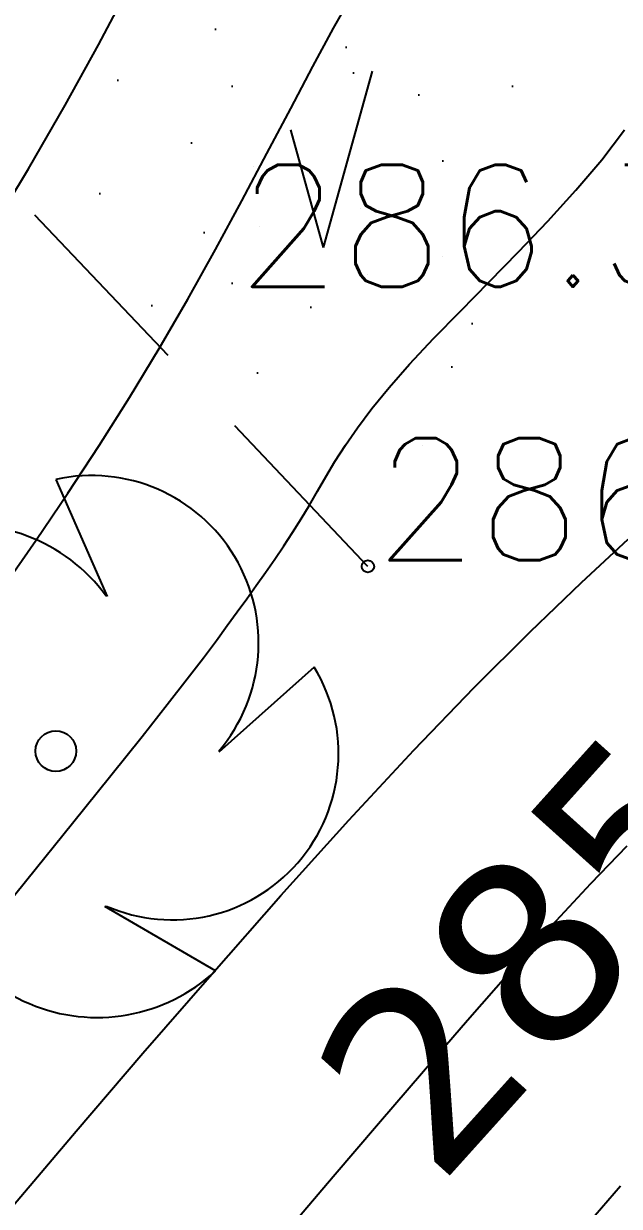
# Model space of a CAD drawing. Extents: x 524954 to 526204, y 9523489 to 9524010.
# Drawn here: x 526022.54 to 526027.43, y 9523762.14 to 9523771.84 of the extents above; entities that cross this region are included whole.
import ezdxf
from ezdxf.enums import TextEntityAlignment as Align

# ---------------------------------------------------------------- set-up
doc = ezdxf.new("R2010")
doc.units = 0
doc.header["$PDMODE"] = 33
doc.header["$PDSIZE"] = 0.1
doc.linetypes.add('CACHE2', pattern=[4.7625, 3.175, -1.5875])
for name, color, linetype in [('CN_01_00', 3, 'Continuous'), ('CN_02_00', 4, 'Continuous'), ('CN_05_00', 6, 'Continuous'), ('Cotation Courbes de niveau', 7, 'Continuous'), ('TopoAlt', 3, 'Continuous'), ('TOPOJIS', 7, 'Continuous'), ('Végétation_Plantation', 70, 'Continuous')]:
    doc.layers.add(name, color=color, linetype=linetype)
doc.styles.add('Simplex 1.0', font='Simplex.shx', dxfattribs={"width": 0.99, "height": 1})
doc.styles.add('Verdana 1.0', font='verdana.ttf', dxfattribs={"width": 0.99, "height": 1})

# ---------------------------------------------------------------- blocks, each defined once
blk = doc.blocks.new('TCPOINT M')
at = {"color": 0}
blk.add_point((0, 0), dxfattribs=at)
at = {"layer": 'TopoAlt', "style": 'Simplex 1.0', "width": 0.99}
blk.add_attdef('ALT', (0.15, 0.15), '', height=1, dxfattribs=at)
blk = doc.blocks.new('v008')
at = {"color": 0}
for p, q in [((0, 2.2275), (0.422213, 1.268663)), ((-2.119163, 0.6885), (-1.075275, 0.7938)), ((2.11815, 0.6885), (1.3365, -0.010125)), ((-1.309163, -1.801237), (-1.087425, -0.776588)), ((1.309163, -1.801237), (0.402975, -1.273725))]:
    blk.add_line(p, q, dxfattribs=at)
blk.add_circle((0, 0), 0.166707, dxfattribs=at)
for centre, radius, start, end in [((0.291208, 0.888028), 1.371169, 319.655987, 102.271527), ((-0.728657, 0.440079), 1.412109, 36.068247, 169.859267), ((-0.681942, -0.553145), 1.397421, 106.613265, 243.314249), ((0.955834, -0.021464), 1.362186, 246.505076, 31.422438), ((0.339303, -0.763127), 1.420953, 180.89034, 313.037174)]:
    blk.add_arc(centre, radius, start, end, dxfattribs=at)

msp = doc.modelspace()

# ---------------------------------------------------------------- hatches: boundary and pattern name
at = {"layer": 'Végétation_Plantation'}
h = msp.add_hatch(dxfattribs=at)
h.set_pattern_fill('BROUSS', color=256, style=0)
h.set_pattern_definition([(74.475889, (0, 0), (-2.5000000005, 9.0000000033), [1.5, -7.84077085]), (74.475889, (2.5, 3), (-2.5000000005, 9.0000000033), [1.5, -7.84077085]), (74.475889, (5, 6), (-2.5000000005, 9.0000000033), [1.5, -7.84077085]), (105.524111, (0, 0), (-5.000000002, 3e-10), [1, -8.34077085]), (105.524111, (2.5, 3), (-5.000000002, 3e-10), [1, -8.34077085]), (105.524111, (5, 6), (-5.000000002, 3e-10), [1, -8.34077085]), (0, (0.302, 0.3226), (2.5, 3), [0, -5]), (0, (0.9787, 0.7146), (2.5, 3), [0, -5]), (0, (0.781, 1.2536), (2.5, 3), [0, -5]), (0, (1.5514, 1.327), (2.5, 3), [0, -5]), (0, (1.0932, 2.5275), (2.5, 3), [0, -5]), (0, (0.2456, 1.4363), (2.5, 3), [0, -5]), (0, (0.1874, 1.6456), (2.5, 3), [0, -5]), (0, (0.021, 2.5275), (2.5, 3), [0, -5]), (0, (-0.5205, 0.1756), (2.5, 3), [0, -5]), (0, (-0.5725, 0.6656), (2.5, 3), [0, -5]), (0, (-0.9786, 0.1266), (2.5, 3), [0, -5]), (0, (-1.0827, 0.8616), (2.5, 3), [0, -5]), (0, (-0.7495, 1.327), (2.5, 3), [0, -5]), (0, (-0.885, 1.7925), (2.5, 3), [0, -5]), (0, (-1.2805, 2.3805), (2.5, 3), [0, -5]), (0, (-0.2706, 1.939), (2.5, 3), [0, -5]), (0, (-1.6866, 1.376), (2.5, 3), [0, -5]), (0, (-1.8323, 0.445), (2.5, 3), [0, -5]), (0, (-0.749, -0.2898), (2.5, 3), [0, -5]), (0, (-0.104, -0.4858), (2.5, 3), [0, -5]), (0, (-0.5413, -1.0247), (2.5, 3), [0, -5]), (0, (1.0516, -0.9757), (2.5, 3), [0, -5]), (0, (0.3644, -0.2163), (2.5, 3), [0, -5]), (0, (0.9787, -0.0693), (2.5, 3), [0, -5])])
h.paths.add_polyline_path([(526025.3333, 9523773.99), (526027.8226, 9523773.99), (526027.8226, 9523774.74), (526025.3333, 9523774.74)], flags=24)
h.paths.add_polyline_path([(526025.637, 9523776.2864), (526028.1263, 9523776.2864), (526028.1263, 9523777.0364), (526025.637, 9523777.0364)], flags=24)
h.paths.add_polyline_path([(526023.5141, 9523777.0624), (526026.2156, 9523777.0624), (526026.2156, 9523777.8124), (526023.5141, 9523777.8124)], flags=24)
h.paths.add_polyline_path([(526026.9587, 9523778.7341), (526029.6601, 9523778.7341), (526029.6601, 9523779.4841), (526026.9587, 9523779.4841)], flags=24)
h.paths.add_polyline_path([(526022.6308, 9523785.2755), (526025.3558, 9523785.2755), (526025.3558, 9523786.0255), (526022.6308, 9523786.0255)], flags=24)
h.paths.add_polyline_path([(526025.3677, 9523767.3919), (526033.1291, 9523779.9309), (526029.5624, 9523783.0015), (526018.4931, 9523787.6418), (526014.223, 9523779.8261), (526012.767, 9523774.8955), (526018.8519, 9523774.2669)])
h.paths.add_polyline_path([(526018.624, 9523781.1877), (526025.4252, 9523781.1877), (526025.4252, 9523778.9039), (526018.624, 9523778.9039)], flags=24)

# ---------------------------------------------------------------- linework, layer by layer
at = {"layer": 'CN_01_00', "flags": 128}
for points, elevation in [([(526022.2526, 9523770.1028), (526022.5838, 9523770.6502), (526022.8859, 9523771.173), (526023.1597, 9523771.6688), (526023.406, 9523772.1355)], 289), ([(526022.1415, 9523764.2929), (526022.5699, 9523764.8208), (526022.9458, 9523765.2859), (526023.2594, 9523765.6763), (526023.5154, 9523765.9975), (526023.7218, 9523766.2592), (526023.8868, 9523766.4712), (526024.0185, 9523766.6433), (526024.1252, 9523766.7853), (526024.2148, 9523766.9069), (526024.2955, 9523767.018), (526024.3741, 9523767.1267), (526024.4517, 9523767.2349), (526024.5283, 9523767.343), (526024.6035, 9523767.4513), (526024.6772, 9523767.5601), (526024.7493, 9523767.6697), (526024.8195, 9523767.7806), (526024.8877, 9523767.8929), (526024.9543, 9523768.0074), (526025.0229, 9523768.126), (526025.0976, 9523768.251), (526025.1826, 9523768.3845), (526025.2821, 9523768.529), (526025.4002, 9523768.6865), (526025.5411, 9523768.8595), (526025.7091, 9523769.0501), (526025.9061, 9523769.2596), (526026.1262, 9523769.4853), (526026.361, 9523769.7234), (526026.6025, 9523769.9703), (526026.8423, 9523770.2222), (526027.0724, 9523770.4754), (526027.2845, 9523770.7261), (526027.4705, 9523770.9707)], 287)]:
    msp.add_lwpolyline(points, dxfattribs=dict(at, elevation=elevation))
at = {"layer": 'CN_02_00', "flags": 128}
for points, elevation in [([(526022.3758, 9523767.2176), (526022.6439, 9523767.6035), (526022.9067, 9523767.9913), (526023.1636, 9523768.3821), (526023.4138, 9523768.7771), (526023.6567, 9523769.1775), (526023.8916, 9523769.5832), (526024.1177, 9523769.9892), (526024.3342, 9523770.3892), (526024.5402, 9523770.777), (526024.7348, 9523771.1463), (526024.9172, 9523771.4908), (526025.0866, 9523771.8043), (526025.2421, 9523772.0806)], 288), ([(526022.4609, 9523762.1542), (526022.9762, 9523762.7613), (526023.5228, 9523763.3994), (526024.0868, 9523764.0497), (526024.6541, 9523764.6933), (526025.2109, 9523765.3114), (526025.7433, 9523765.8851), (526026.2396, 9523766.3995), (526026.698, 9523766.856), (526027.1188, 9523767.2597), (526027.5026, 9523767.6158)], 286), ([(526027.1265, 9523761.9512), (526027.4386, 9523762.3137)], 284)]:
    msp.add_lwpolyline(points, dxfattribs=dict(at, elevation=elevation))
at = {"layer": 'CN_05_00', "elevation": 285, "flags": 128}
msp.add_lwpolyline([(526024.7147, 9523761.9554), (526025.0829, 9523762.3889), (526025.4535, 9523762.8239), (526025.8223, 9523763.2538), (526026.1851, 9523763.6721), (526026.5375, 9523764.0722), (526026.8755, 9523764.4476), (526027.1947, 9523764.7916), (526027.4925, 9523765.1006)], dxfattribs=at)
at = {"layer": 'Végétation_Plantation', "linetype": 'CACHE2', "ltscale": 0.5, "flags": 128}
msp.add_lwpolyline([(526025.3677, 9523767.3919), (526018.8519, 9523774.2669), (526012.767, 9523774.8955)], dxfattribs=at)

# ---------------------------------------------------------------- block references
at = {"layer": 'TOPOJIS'}
ref = msp.add_blockref('TCPOINT M', (526029.008, 9523769.6346, 286.32), dxfattribs=at)
ref.add_attrib('ALT', '286.32', dxfattribs={"layer": 'TopoAlt', "height": 1, "style": 'Simplex 1.0', "width": 0.99}).set_placement((526028.958, 9523769.6846, 286.32), align=Align.RIGHT)
ref = msp.add_blockref('TCPOINT M', (526025.3677, 9523767.3919, 286.61), dxfattribs=at)
ref.add_attrib('ALT', '286.61', (526025.4177, 9523767.4419, 286.61), dxfattribs={"layer": 'TopoAlt', "height": 1, "style": 'Simplex 1.0', "width": 0.99})
at = {"layer": 'Végétation_Plantation'}
msp.add_blockref('v008', (526022.8089, 9523765.8775), dxfattribs=at)

# ---------------------------------------------------------------- texts
at = {"layer": 'Cotation Courbes de niveau', "style": 'Verdana 1.0', "width": 0.99}
msp.add_text('285', height=1.5, rotation=48.00073, dxfattribs=at).set_placement((526026.6827, 9523764.2334, 285), align=Align.MIDDLE_CENTER)

doc.saveas('drawing.dxf')
